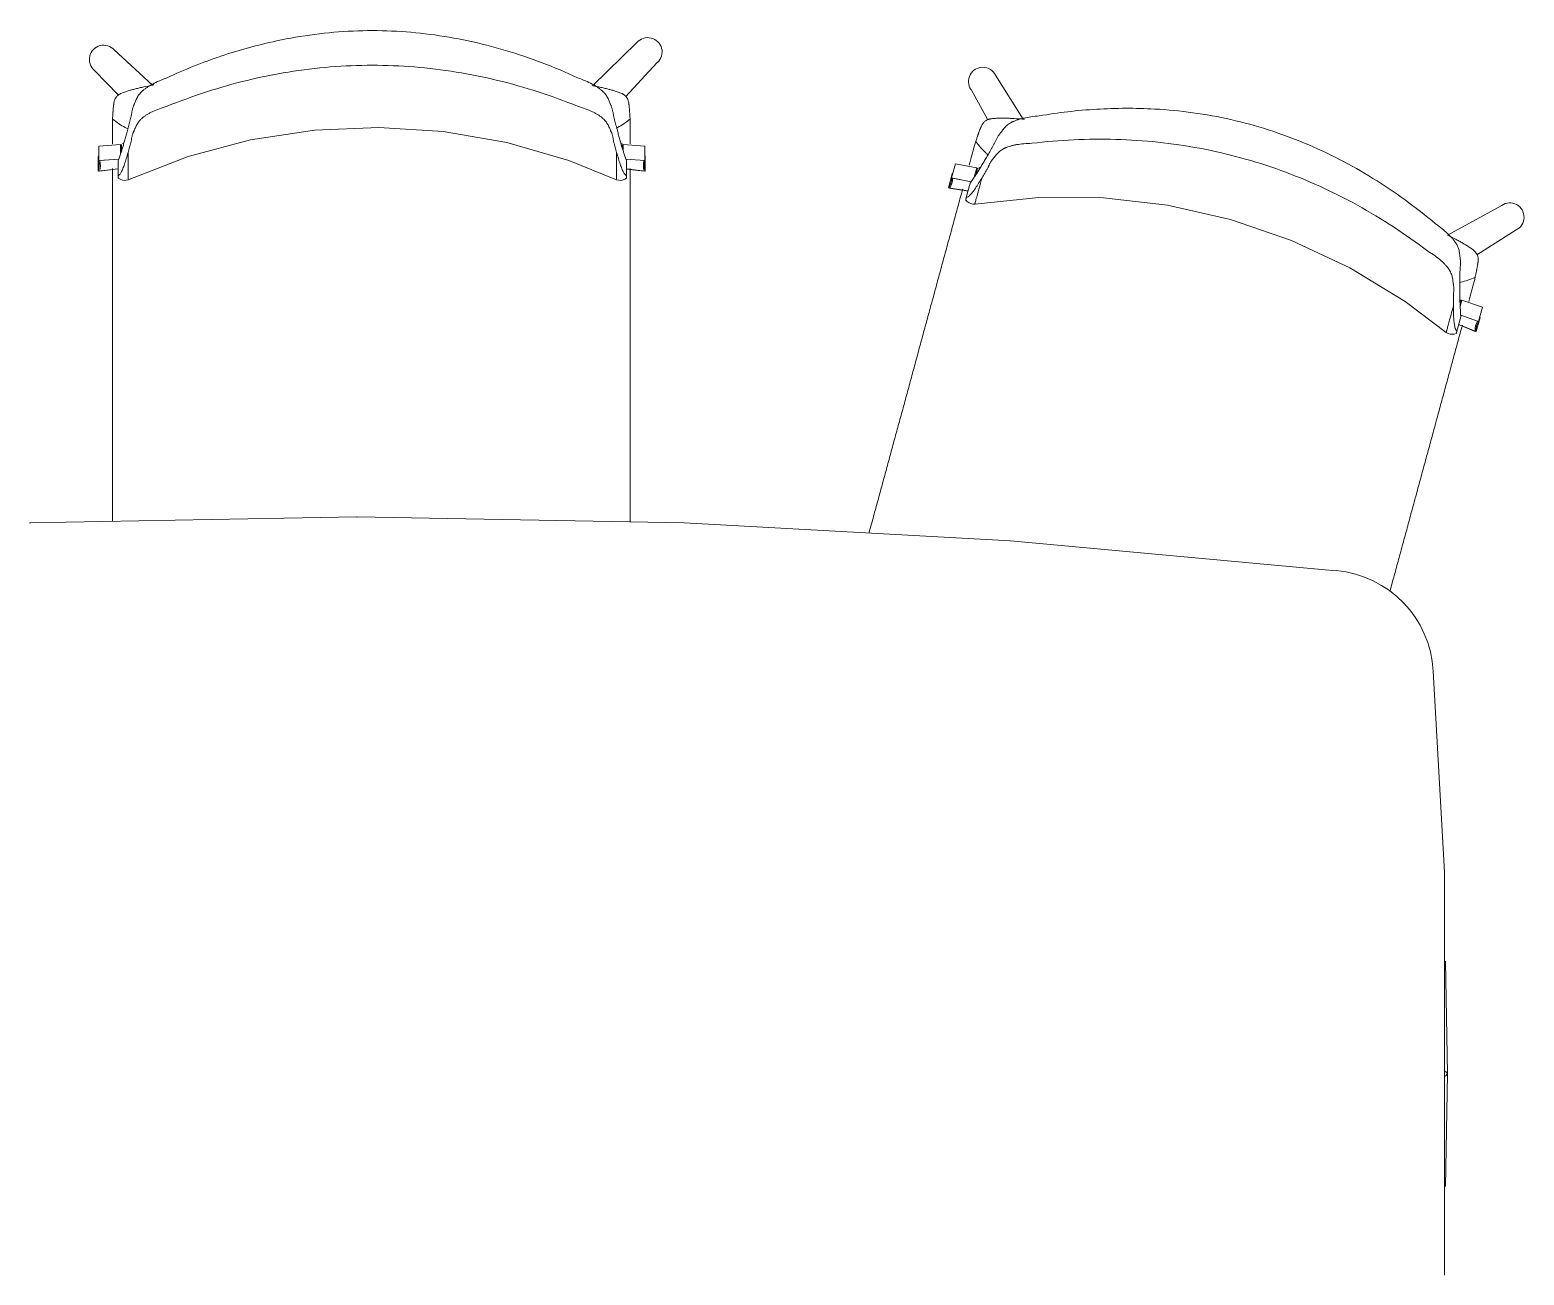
# Model space of a CAD drawing. Header units: millimetres. Extents: x 90978 to 295199, y -4084 to 97293.
# Drawn here: x 180952 to 182321, y 21250 to 22391 of the extents above; entities that cross this region are included whole.
import ezdxf

# ---------------------------------------------------------------- set-up
doc = ezdxf.new("R2010")
doc.units = ezdxf.units.MM
doc.header["$MEASUREMENT"] = 0
doc.layers.get('0').update_dxf_attribs({"linetype": 'CONTINUOUS'})
for name, color, linetype, lineweight in [('A-DETL-THIN', 8, 'CONTINUOUS', 9), ('G-IMPT', 8, 'CONTINUOUS', 9), ('I-FURN', 8, 'CONTINUOUS', 9)]:
    doc.layers.add(name, color=color, linetype=linetype, lineweight=lineweight)

# ---------------------------------------------------------------- blocks, each defined once
blk = doc.blocks.new('Synergy Type 3 - Desk Type 3_dwg_Family - 580997-310579-_3D_-768211-Level 0')
at = {"layer": 'G-IMPT'}
for p, q in [((-354.2, 2138.6), (-251.1, 2140.5)), ((-251.1, 2140.5), (-253.4, 2138.6)), ((-251.1, 2140.5), (-147.9, 2138.6)), ((-251.1, 2140.5), (-248.7, 2138.6)), ((-761.1, 1140.5), (-761, 1142)), ((-755.6, 842.3), (-755.6, 840.8))]:
    blk.add_line(p, q, dxfattribs=at)

msp = doc.modelspace()

# ---------------------------------------------------------------- linework, layer by layer
at = {"layer": 'A-DETL-THIN'}
for p, q in [((181251.3, 21945), (180951.6, 21939.5)), ((181551.1, 21939.5), (181251.3, 21945)), ((181850.4, 21923.1), (181551.1, 21939.5)), ((182148.9, 21895.8), (181850.4, 21923.1)), ((182247.9, 21619.5), (182237.7, 21803.8)), ((182247.9, 21250.5), (182247.9, 21619.5))]:
    msp.add_line(p, q, dxfattribs=at)
msp.add_arc((182140, 21798.4), 97.9, 3.1643, 84.7818, dxfattribs=at)
at = {"layer": 'I-FURN'}
for p, q in [((181507.9, 22379.5), (181467.2, 22340.1)), ((181064, 22340.6), (181028.9, 22372.8)), ((181010.7, 22354.1), (181032.8, 22331.3)), ((181497.6, 22329.8), (181526.6, 22361.3)), ((181862, 22309.4), (181836.6, 22349.7)), ((181814.1, 22336.5), (181829.5, 22308.7)), ((181153.8, 22290.4), (181212.3, 22299.3)), ((181212.3, 22299.3), (181271.4, 22301.9)), ((181271.4, 22301.9), (181330.4, 22298.1)), ((181330.4, 22298.1), (181388.6, 22287.9)), ((181014.7, 22284.8), (181034.6, 22286.2)), ((181014.7, 22271.5), (181014.7, 22284.8)), ((181034.6, 22286.2), (181034.6, 22277.4)), ((181035.5, 22286.2), (181035.5, 22280.3)), ((181096.7, 22275.2), (181153.8, 22290.4)), ((181388.6, 22287.9), (181445.4, 22271.4)), ((181494.5, 22283.2), (181494.5, 22286.2)), ((181495.4, 22286.2), (181515.3, 22284.8)), ((181495.4, 22280.3), (181495.4, 22286.2)), ((181515.3, 22284.8), (181515.3, 22271.5)), ((181014.3, 22275.1), (181014.3, 22261.8)), ((181033, 22272.8), (181014.7, 22271.5)), ((181033, 22272.7), (181015.6, 22271.5)), ((181032.5, 22271.2), (181032.5, 22257.6)), ((181041.6, 22253.9), (181096.7, 22275.2)), ((181445.4, 22271.4), (181489.3, 22253.9)), ((181515.3, 22271.5), (181497.9, 22272.7)), ((181498.5, 22271.2), (181498.5, 22257.6)), ((181515.6, 22261.8), (181515.6, 22275.1)), ((181796.3, 22255.7), (181799.8, 22268.6)), ((181799.8, 22268.6), (181819.3, 22264.7)), ((181014.3, 22261.8), (181032.5, 22264)), ((181015.3, 22261.8), (181032.5, 22263.8)), ((181034.2, 22254.3), (181032.5, 22255.5)), ((181036.4, 22253.5), (181034.2, 22254.3)), ((181037.9, 22253.3), (181036.4, 22253.5)), ((181039.8, 22253.4), (181037.9, 22253.3)), ((181041.6, 22253.9), (181039.8, 22253.4)), ((181489.3, 22253.9), (181491.2, 22253.4)), ((181491.2, 22253.4), (181493, 22253.3)), ((181493, 22253.3), (181494.5, 22253.5)), ((181494.5, 22253.5), (181496.7, 22254.3)), ((181496.7, 22254.3), (181498.5, 22255.5)), ((181498.5, 22263.8), (181515.6, 22261.8)), ((181498.5, 22263.7), (181514.7, 22261.8)), ((181796.9, 22259.3), (181793.4, 22246.4)), ((181814.3, 22252.1), (181796.3, 22255.7)), ((181814.2, 22252), (181797.2, 22255.5)), ((181819.3, 22264.7), (181817, 22256.2)), ((181820.2, 22264.4), (181818.7, 22258.7)), ((181793.4, 22246.4), (181811.4, 22243.8)), ((181794.3, 22246.2), (181811.4, 22243.6)), ((181813.4, 22250.8), (181809.8, 22237.6)), ((181810.6, 22234), (181809.2, 22235.6)), ((181812.5, 22232.7), (181810.6, 22234)), ((181813.9, 22232.1), (181812.5, 22232.7)), ((181815.7, 22231.7), (181813.9, 22232.1)), ((181817.6, 22231.7), (181815.7, 22231.7)), ((181817.6, 22231.7), (181876.4, 22237.8)), ((181876.4, 22237.8), (181935.5, 22237.4)), ((181935.5, 22237.4), (181994.2, 22230.7)), ((181994.2, 22230.7), (182051.9, 22217.6)), ((182300.5, 22230.4), (182250.9, 22203)), ((182051.9, 22217.6), (182107.9, 22198.4)), ((182107.9, 22198.4), (182161.4, 22173.3)), ((182277.6, 22185.1), (182313.8, 22207.9)), ((182161.4, 22173.3), (182211.9, 22142.5)), ((182262.3, 22141), (182263.1, 22143.9)), ((182262.4, 22137.9), (182264, 22143.6)), ((182264, 22143.6), (182282.8, 22137.1)), ((182211.9, 22142.5), (182249.7, 22114.1)), ((182279.3, 22124.2), (182262.9, 22129.9)), ((182282.8, 22137.1), (182279.3, 22124.2)), ((182263, 22128.4), (182259.4, 22115.2)), ((182261, 22121.3), (182277.1, 22114.8)), ((182261, 22121.2), (182276.2, 22115)), ((182277.1, 22114.8), (182280.6, 22127.6)), ((182249.7, 22114.1), (182251.3, 22113.2)), ((182251.3, 22113.2), (182253.1, 22112.6)), ((182253.1, 22112.6), (182254.6, 22112.4)), ((182254.6, 22112.4), (182256.8, 22112.5)), ((182256.8, 22112.5), (182258.9, 22113.2))]:
    msp.add_line(p, q, dxfattribs=at)
for centre, start, end in [((181019.2, 22364.1), 41.9896, 229.6059), ((181517.9, 22371), 311.9662, 139.5824), ((181824.9, 22343.9), 26.7636, 214.3798), ((182307.9, 22219.6), 296.7401, 124.3564)]:
    msp.add_arc(centre, 13.1, start, end, dxfattribs=at)
for centre, major_axis, start_param, end_param in [((180997.8, 22280.5), (-17.4, 0), 2.819103, 2.902745), ((180997.8, 22267.2), (-17.4, 0), 2.819103, 3.398599), ((180998.8, 22267.1), (-17.4, 0), 2.819103, 3.398599), ((181531.2, 22267.2), (-17.4, 0), 6.026179, 6.605675), ((181532.1, 22267.1), (-17.4, 0), 6.026179, 6.605675), ((181532.1, 22280.5), (-17.4, 0), 0.238848, 0.322489), ((181778.9, 22256), (-16.8, 4.6), 2.819103, 3.398599), ((181779.8, 22255.7), (-16.8, 4.6), 2.819103, 3.398599), ((181782.4, 22268.8), (-16.8, 4.6), 2.819103, 2.902745), ((182293.5, 22115.9), (-16.8, 4.6), 6.026179, 6.605675), ((182294.4, 22115.6), (-16.8, 4.6), 6.026179, 6.605675), ((182297.9, 22128.5), (-16.8, 4.6), 0.238848, 0.322489)]:
    msp.add_ellipse(centre, major_axis=major_axis, ratio=0.978487, start_param=start_param, end_param=end_param, dxfattribs=at)
for points, knots in [([(181077.3, 22347.3), (181093.4, 22354.8), (181126.2, 22368), (181183.2, 22383.7), (181247.7, 22392.2), (181318.6, 22389.1), (181376.4, 22376.6), (181421.2, 22361.5), (181442.9, 22352.3), (181453.6, 22347.3)], [-1, -1, -1, -1, -0.863636, -0.727273, -0.545455, -0.363636, -0.181818, -0.090909, 0, 0, 0, 0]), ([(181453.6, 22321.2), (181441.7, 22326.1), (181417.5, 22334.9), (181367.9, 22349), (181304.2, 22359.3), (181226.7, 22359.3), (181163, 22349), (181113.4, 22334.9), (181089.3, 22326.1), (181077.3, 22321.2)], [-1, -1, -1, -1, -0.9, -0.8, -0.6, -0.4, -0.2, -0.1, 0, 0, 0, 0]), ([(181027.4, 22309.5), (181027.4, 22310.6), (181027.5, 22312.3), (181027.7, 22314.2), (181027.7, 22315.3), (181027.8, 22316.2), (181027.8, 22317), (181027.9, 22318), (181028, 22319.2), (181028.1, 22320.4), (181028.2, 22321.3), (181028.3, 22321.8), (181028.3, 22322.2), (181028.4, 22322.6), (181028.4, 22323.1), (181028.6, 22324), (181028.8, 22325.2), (181029.1, 22326.5), (181029.5, 22327.8), (181030.2, 22329), (181031.1, 22330.2), (181032, 22331.1), (181032.9, 22331.7), (181033.6, 22332.2), (181034.3, 22332.6), (181035.3, 22333.1), (181036.6, 22333.6), (181038.3, 22334.3), (181040, 22334.9), (181041.8, 22335.4), (181043.4, 22335.9), (181044.9, 22336.3), (181046.6, 22336.7), (181048.4, 22337.2), (181050.9, 22337.8), (181055.3, 22338.8), (181059.1, 22339.6), (181061.4, 22340.1)], [0, 0, 0, 0, 0.0625, 0.09375, 0.109375, 0.125, 0.140625, 0.15625, 0.1875, 0.21875, 0.234375, 0.242188, 0.25, 0.257812, 0.265625, 0.28125, 0.3125, 0.34375, 0.375, 0.40625, 0.4375, 0.46875, 0.484375, 0.5, 0.515625, 0.53125, 0.5625, 0.59375, 0.625, 0.65625, 0.6875, 0.71875, 0.75, 0.78125, 0.8125, 0.875, 1, 1, 1, 1]), ([(181034.9, 22278.4), (181035.6, 22280.2), (181036.6, 22283.5), (181038.1, 22288.5), (181039.2, 22292.6), (181040.4, 22296.8), (181041.5, 22301.3), (181042.6, 22305.4), (181043.5, 22308.7), (181044.1, 22310.9), (181044.5, 22312.6), (181044.8, 22314.3), (181045, 22315.9), (181045.4, 22317.7), (181045.7, 22319), (181046.1, 22320.2), (181046.4, 22321.1), (181046.6, 22321.5), (181046.8, 22321.9), (181046.9, 22322.3), (181047.1, 22322.8), (181047.5, 22323.7), (181048, 22325.1), (181048.7, 22326.7), (181049.5, 22328.4), (181050.4, 22330.1), (181051.5, 22331.8), (181052.7, 22333.3), (181053.6, 22334.2), (181054.2, 22334.8), (181054.7, 22335.2), (181055.1, 22335.6), (181055.8, 22336.2), (181057, 22337.1), (181058.9, 22338.5), (181061.4, 22340.1), (181065, 22342.1), (181070.1, 22344.6), (181074.8, 22346.4), (181077.3, 22347.3)], [0, 0, 0, 0, 0.142857, 0.214286, 0.285714, 0.357143, 0.428571, 0.5, 0.535714, 0.571429, 0.589286, 0.607143, 0.642857, 0.660714, 0.678571, 0.696429, 0.705357, 0.709821, 0.714286, 0.71875, 0.723214, 0.732143, 0.75, 0.767857, 0.785714, 0.803571, 0.821429, 0.839286, 0.848214, 0.852679, 0.857143, 0.861607, 0.866071, 0.875, 0.892857, 0.910714, 0.928571, 0.964286, 1, 1, 1, 1]), ([(181453.6, 22347.3), (181456.1, 22346.4), (181460.9, 22344.6), (181466, 22342.1), (181469.6, 22340.1), (181472, 22338.5), (181473.9, 22337.1), (181475.1, 22336.2), (181475.8, 22335.6), (181476.3, 22335.2), (181476.7, 22334.8), (181477.3, 22334.2), (181478.3, 22333.3), (181479.4, 22331.8), (181480.5, 22330.1), (181481.5, 22328.4), (181482.2, 22326.7), (181482.9, 22325.1), (181483.4, 22323.7), (181483.8, 22322.8), (181484, 22322.3), (181484.2, 22321.9), (181484.3, 22321.5), (181484.5, 22321.1), (181484.8, 22320.2), (181485.2, 22319), (181485.5, 22317.7), (181485.9, 22315.9), (181486.2, 22314.3), (181486.5, 22312.6), (181486.8, 22311.3), (181487.1, 22310), (181487.5, 22308.3), (181488.3, 22305.4), (181489.4, 22301.3), (181490.6, 22296.8), (181491.7, 22292.6), (181492.8, 22288.5), (181493.9, 22284.7), (181495, 22281.3), (181495.7, 22279.3), (181496, 22278.4)], [0, 0, 0, 0, 0.035714, 0.071429, 0.089286, 0.107143, 0.125, 0.133929, 0.138393, 0.142857, 0.147321, 0.151786, 0.160714, 0.178571, 0.196429, 0.214286, 0.232143, 0.25, 0.267857, 0.276786, 0.28125, 0.285714, 0.290179, 0.294643, 0.303571, 0.321429, 0.339286, 0.357143, 0.392857, 0.410714, 0.428571, 0.446429, 0.464286, 0.5, 0.571429, 0.642857, 0.714286, 0.785714, 0.857143, 0.928571, 1, 1, 1, 1]), ([(181467.6, 22340.1), (181469.9, 22339.6), (181473.7, 22338.8), (181478.1, 22337.8), (181480.6, 22337.2), (181482.4, 22336.7), (181484.1, 22336.3), (181485.7, 22335.9), (181487.2, 22335.4), (181489, 22334.9), (181490.8, 22334.3), (181492.4, 22333.6), (181493.8, 22333.1), (181494.7, 22332.6), (181495.4, 22332.2), (181496.1, 22331.7), (181497, 22331.1), (181497.9, 22330.2), (181498.8, 22329), (181499.5, 22327.8), (181499.9, 22326.5), (181500.2, 22325.2), (181500.5, 22324), (181500.6, 22323.1), (181500.7, 22322.6), (181500.7, 22322.2), (181500.8, 22321.8), (181500.8, 22321.3), (181500.9, 22320.4), (181501, 22319.2), (181501.1, 22318), (181501.2, 22317), (181501.2, 22316.2), (181501.3, 22315.3), (181501.4, 22314.2), (181501.5, 22312.3), (181501.6, 22310.6), (181501.6, 22309.5)], [0, 0, 0, 0, 0.125, 0.1875, 0.21875, 0.25, 0.28125, 0.3125, 0.34375, 0.375, 0.40625, 0.4375, 0.46875, 0.484375, 0.5, 0.515625, 0.53125, 0.5625, 0.59375, 0.625, 0.65625, 0.6875, 0.71875, 0.734375, 0.742188, 0.75, 0.757812, 0.765625, 0.78125, 0.8125, 0.84375, 0.859375, 0.875, 0.890625, 0.90625, 0.9375, 1, 1, 1, 1]), ([(181027.4, 22309.5), (181029.3, 22308), (181033.1, 22305.1), (181037.8, 22302.3), (181040.6, 22300.9), (181041.5, 22300.5)], [0, 0, 0, 0, 0.02777778, 0.05555556, 0.06747035, 0.06747035, 0.06747035, 0.06747035]), ([(181077.3, 22321.2), (181074.8, 22320.5), (181070.2, 22319), (181065.1, 22316.9), (181061.5, 22315.1), (181059.1, 22313.7), (181057.2, 22312.5), (181056, 22311.6), (181055.3, 22311.1), (181054.9, 22310.7), (181054.4, 22310.3), (181053.8, 22309.8), (181052.8, 22308.9), (181051.6, 22307.5), (181050.4, 22305.8), (181049.5, 22304.1), (181048.6, 22302.4), (181047.9, 22300.7), (181047.4, 22299.5), (181047, 22298.6), (181046.8, 22298.1), (181046.6, 22297.8), (181046.5, 22297.4), (181046.3, 22297), (181045.9, 22296.2), (181045.6, 22295.2), (181045.3, 22294), (181045, 22292.5), (181044.7, 22291.1), (181044.5, 22289.6), (181044.2, 22288.4), (181043.9, 22287.2), (181043.4, 22285.6), (181042.7, 22282.8), (181042, 22280.5), (181041.6, 22278.9)], [0, 0, 0, 0, 0.0625, 0.125, 0.15625, 0.1875, 0.21875, 0.234375, 0.242188, 0.25, 0.257812, 0.265625, 0.28125, 0.3125, 0.34375, 0.375, 0.40625, 0.4375, 0.46875, 0.484375, 0.492188, 0.5, 0.507812, 0.515625, 0.53125, 0.5625, 0.59375, 0.625, 0.6875, 0.71875, 0.75, 0.78125, 0.8125, 0.875, 1, 1, 1, 1]), ([(181489.3, 22278.9), (181488.9, 22280.5), (181488.2, 22282.8), (181487.5, 22285.6), (181487.1, 22287.2), (181486.7, 22288.4), (181486.5, 22289.6), (181486.2, 22291.1), (181486, 22292.5), (181485.6, 22294), (181485.3, 22295.2), (181485, 22296.2), (181484.7, 22297), (181484.5, 22297.4), (181484.3, 22297.8), (181484.1, 22298.1), (181483.9, 22298.6), (181483.5, 22299.5), (181483, 22300.7), (181482.3, 22302.4), (181481.5, 22304.1), (181480.5, 22305.8), (181479.3, 22307.5), (181478.1, 22308.9), (181477.1, 22309.8), (181476.5, 22310.3), (181476.1, 22310.7), (181475.6, 22311.1), (181474.9, 22311.6), (181473.7, 22312.5), (181471.8, 22313.7), (181469.4, 22315.1), (181465.8, 22316.9), (181460.7, 22319), (181456.1, 22320.5), (181453.6, 22321.2)], [0, 0, 0, 0, 0.125, 0.1875, 0.21875, 0.25, 0.28125, 0.3125, 0.375, 0.40625, 0.4375, 0.46875, 0.484375, 0.492188, 0.5, 0.507812, 0.515625, 0.53125, 0.5625, 0.59375, 0.625, 0.65625, 0.6875, 0.71875, 0.734375, 0.742188, 0.75, 0.757812, 0.765625, 0.78125, 0.8125, 0.84375, 0.875, 0.9375, 1, 1, 1, 1]), ([(181489, 22301.2), (181489.3, 22301.4), (181491.7, 22302.6), (181496, 22305.1), (181499.8, 22308), (181501.6, 22309.5)], [0.93933321, 0.93933321, 0.93933321, 0.93933321, 0.94444444, 0.97222222, 1, 1, 1, 1]), ([(181817.6, 22257), (181818.7, 22258.7), (181820.6, 22261.5), (181823.3, 22266), (181825.5, 22269.6), (181827.7, 22273.4), (181830, 22277.4), (181832.1, 22281.1), (181833.8, 22284.1), (181834.9, 22286), (181835.8, 22287.5), (181836.5, 22289.1), (181837.2, 22290.6), (181838, 22292.2), (181838.7, 22293.4), (181839.4, 22294.5), (181839.9, 22295.2), (181840.2, 22295.6), (181840.5, 22296), (181840.7, 22296.3), (181841.1, 22296.7), (181841.7, 22297.5), (181842.5, 22298.6), (181843.6, 22300.1), (181844.8, 22301.5), (181846.1, 22302.9), (181847.6, 22304.3), (181849.1, 22305.3), (181850.3, 22306), (181851, 22306.4), (181851.6, 22306.7), (181852.2, 22307), (181852.9, 22307.3), (181854.3, 22307.9), (181856.5, 22308.7), (181859.3, 22309.6), (181863.3, 22310.6), (181868.9, 22311.7), (181874, 22312.2), (181876.6, 22312.4)], [0, 0, 0, 0, 0.142857, 0.214286, 0.285714, 0.357143, 0.428571, 0.5, 0.535714, 0.571429, 0.589286, 0.607143, 0.642857, 0.660714, 0.678571, 0.696429, 0.705357, 0.709821, 0.714286, 0.71875, 0.723214, 0.732143, 0.75, 0.767857, 0.785714, 0.803571, 0.821429, 0.839286, 0.848214, 0.852679, 0.857143, 0.861607, 0.866071, 0.875, 0.892857, 0.910714, 0.928571, 0.964286, 1, 1, 1, 1]), ([(181818.5, 22289.1), (181818.9, 22290.1), (181819.4, 22291.7), (181820, 22293.5), (181820.4, 22294.6), (181820.6, 22295.4), (181820.9, 22296.1), (181821.2, 22297.1), (181821.6, 22298.2), (181822.1, 22299.4), (181822.4, 22300.2), (181822.6, 22300.7), (181822.7, 22301.1), (181822.9, 22301.4), (181823.1, 22301.9), (181823.5, 22302.7), (181824, 22303.8), (181824.7, 22305), (181825.4, 22306.1), (181826.3, 22307.1), (181827.5, 22308), (181828.7, 22308.7), (181829.7, 22309.1), (181830.5, 22309.3), (181831.2, 22309.5), (181832.3, 22309.7), (181833.7, 22309.9), (181835.5, 22310.1), (181837.4, 22310.2), (181839.2, 22310.3), (181840.9, 22310.3), (181842.5, 22310.3), (181844.2, 22310.3), (181846.1, 22310.3), (181848.6, 22310.2), (181853.2, 22310), (181857, 22309.8), (181859.4, 22309.7)], [0, 0, 0, 0, 0.0625, 0.09375, 0.109375, 0.125, 0.140625, 0.15625, 0.1875, 0.21875, 0.234375, 0.242188, 0.25, 0.257812, 0.265625, 0.28125, 0.3125, 0.34375, 0.375, 0.40625, 0.4375, 0.46875, 0.484375, 0.5, 0.515625, 0.53125, 0.5625, 0.59375, 0.625, 0.65625, 0.6875, 0.71875, 0.75, 0.78125, 0.8125, 0.875, 1, 1, 1, 1]), ([(181876.6, 22312.4), (181894.1, 22315.4), (181929.2, 22319.5), (181988.3, 22319.8), (182052.8, 22311), (182120.4, 22289.4), (182172.9, 22262.1), (182212.1, 22235.8), (182230.7, 22221.2), (182239.7, 22213.6)], [-1, -1, -1, -1, -0.863636, -0.727273, -0.545455, -0.363636, -0.181818, -0.090909, 0, 0, 0, 0]), ([(181818.5, 22289.1), (181819.9, 22287.1), (181822.8, 22283.3), (181826.6, 22279.4), (181829, 22277.3), (181829.7, 22276.8)], [0, 0, 0, 0, 0.02777778, 0.05555556, 0.06696683, 0.06696683, 0.06696683, 0.06696683]), ([(181869.8, 22287.3), (181867.2, 22287.2), (181862.3, 22287), (181856.9, 22286.3), (181852.9, 22285.5), (181850.2, 22284.8), (181848.1, 22284.1), (181846.7, 22283.6), (181845.9, 22283.3), (181845.3, 22283), (181844.8, 22282.8), (181844.1, 22282.4), (181842.9, 22281.8), (181841.4, 22280.7), (181839.8, 22279.4), (181838.4, 22278), (181837.2, 22276.6), (181836, 22275.2), (181835.2, 22274.1), (181834.6, 22273.4), (181834.2, 22273), (181834, 22272.7), (181833.7, 22272.4), (181833.4, 22272), (181832.9, 22271.3), (181832.3, 22270.4), (181831.7, 22269.4), (181831, 22268), (181830.4, 22266.7), (181829.8, 22265.3), (181829.2, 22264.3), (181828.6, 22263.2), (181827.7, 22261.8), (181826.3, 22259.3), (181825, 22257.2), (181824.2, 22255.8)], [0, 0, 0, 0, 0.0625, 0.125, 0.15625, 0.1875, 0.21875, 0.234375, 0.242188, 0.25, 0.257812, 0.265625, 0.28125, 0.3125, 0.34375, 0.375, 0.40625, 0.4375, 0.46875, 0.484375, 0.492188, 0.5, 0.507812, 0.515625, 0.53125, 0.5625, 0.59375, 0.625, 0.6875, 0.71875, 0.75, 0.78125, 0.8125, 0.875, 1, 1, 1, 1]), ([(182232.8, 22188.4), (182222.6, 22196.3), (182201.6, 22211.1), (182157.4, 22237.7), (182098.7, 22264.4), (182023.9, 22284.8), (181959.7, 22291.5), (181908.2, 22291), (181882.6, 22288.8), (181869.8, 22287.3)], [-1, -1, -1, -1, -0.9, -0.8, -0.6, -0.4, -0.2, -0.1, 0, 0, 0, 0]), ([(181041.6, 22254.6), (181041.6, 22254.9), (181041.6, 22255.5), (181041.6, 22257.5), (181041.6, 22261.4), (181041.6, 22268.6), (181041.6, 22275.1), (181041.6, 22278.9)], [0.4444444, 0.4444444, 0.4444444, 0.4444444, 0.5138889, 0.5833333, 0.7222222, 0.8611111, 1, 1, 1, 1]), ([(181489.3, 22278.9), (181489.3, 22275.9), (181489.3, 22270.5), (181489.3, 22264.1), (181489.3, 22259.4), (181489.3, 22256.7), (181489.3, 22255.3), (181489.3, 22254.8), (181489.3, 22254.6)], [0, 0, 0, 0, 0.1111111, 0.2222222, 0.3333333, 0.4444444, 0.5, 0.5555556, 0.5555556, 0.5555556, 0.5555556]), ([(181027.2, 21941), (181027.2, 21942.7), (181027.2, 21949.4), (181027.2, 21960.9), (181027.2, 21975.6), (181027.2, 21990.4), (181027.2, 22005.6), (181027.2, 22021), (181027.2, 22036.1), (181027.2, 22048.7), (181027.2, 22058.8), (181027.2, 22066.4), (181027.2, 22074), (181027.2, 22084.1), (181027.2, 22096.4), (181027.2, 22108.8), (181027.2, 22118.7), (181027.2, 22126.3), (181027.2, 22133.9), (181027.2, 22143.9), (181027.2, 22156.3), (181027.2, 22168.8), (181027.2, 22178.9), (181027.2, 22186.6), (181027.2, 22194.2), (181027.2, 22204.3), (181027.2, 22216.8), (181027.2, 22231.8), (181027.2, 22247.3), (181027.2, 22258), (181027.2, 22263.6), (181027.2, 22264.1)], [-0.8699146, -0.8699146, -0.8699146, -0.8699146, -0.8571429, -0.8214286, -0.7857143, -0.75, -0.7142857, -0.6785714, -0.6428571, -0.6071429, -0.5892857, -0.5714286, -0.5535714, -0.5357143, -0.5, -0.4642857, -0.4464286, -0.4285714, -0.4107143, -0.3928571, -0.3571429, -0.3214286, -0.3035714, -0.2857143, -0.2678571, -0.25, -0.2142857, -0.1785714, -0.1428571, -0.1071429, -0.103964, -0.103964, -0.103964, -0.103964]), ([(181032.5, 22257.6), (181032.5, 22257), (181032.5, 22256.2), (181032.5, 22255.5), (181032.5, 22255.4), (181032.5, 22256.1), (181032.5, 22256.8), (181032.5, 22257.2)], [0, 0, 0, 0, 0.125, 0.25, 0.375, 0.5, 0.5837817, 0.5837817, 0.5837817, 0.5837817]), ([(181498.5, 22257.2), (181498.5, 22256.9), (181498.5, 22256.1), (181498.5, 22255.4), (181498.5, 22255.5), (181498.5, 22256.2), (181498.5, 22257), (181498.5, 22257.6)], [0.4171888, 0.4171888, 0.4171888, 0.4171888, 0.5, 0.625, 0.75, 0.875, 1, 1, 1, 1]), ([(181501.8, 22264.1), (181501.8, 22263.4), (181501.8, 22260.2), (181501.8, 22254.3), (181501.8, 22246.5), (181501.8, 22238.8), (181501.8, 22228.7), (181501.8, 22216.3), (181501.8, 22204.1), (181501.8, 22194.2), (181501.8, 22186.6), (181501.8, 22179), (181501.8, 22168.9), (181501.8, 22156.5), (181501.8, 22141.6), (181501.8, 22126.5), (181501.8, 22111.3), (181501.8, 22096.3), (181501.8, 22083.8), (181501.8, 22073.7), (181501.8, 22066.1), (181501.8, 22058.5), (181501.8, 22048.4), (181501.8, 22036), (181501.8, 22023.5), (181501.8, 22013.4), (181501.8, 22005.8), (181501.8, 21998.2), (181501.8, 21988.2), (181501.8, 21975.8), (181501.8, 21961.2), (181501.8, 21949.4), (181501.8, 21942.5), (181501.8, 21940.5)], [-0.8977274, -0.8977274, -0.8977274, -0.8977274, -0.8928571, -0.875, -0.8571429, -0.8392857, -0.8214286, -0.7857143, -0.75, -0.7321429, -0.7142857, -0.6964286, -0.6785714, -0.6428571, -0.6071429, -0.5714286, -0.5357143, -0.5, -0.4642857, -0.4464286, -0.4285714, -0.4107143, -0.3928571, -0.3571429, -0.3214286, -0.3035714, -0.2857143, -0.2678571, -0.25, -0.2142857, -0.1785714, -0.1428571, -0.1282246, -0.1282246, -0.1282246, -0.1282246]), ([(181817.6, 22231.7), (181817.6, 22231.7), (181817.6, 22231.9), (181817.8, 22232.4), (181818, 22233.2), (181818.5, 22235.2), (181819.6, 22238.9), (181821.5, 22245.9), (181823.2, 22252.2), (181824.2, 22255.8)], [0.3374293, 0.3374293, 0.3374293, 0.3374293, 0.3888889, 0.4444444, 0.5138889, 0.5833333, 0.7222222, 0.8611111, 1, 1, 1, 1]), ([(181822.9, 22265.3), (181822.4, 22265.2), (181821.4, 22264.9), (181820.6, 22264.5), (181820.2, 22264.3)], [-0.5281276, -0.5281276, -0.5281276, -0.5281276, -0.3333333, -0.1189454, -0.1189454, -0.1189454, -0.1189454]), ([(181720.6, 21930.3), (181721.4, 21933.1), (181723.4, 21940.6), (181726.8, 21952.8), (181730.6, 21966.9), (181734.5, 21981.2), (181738.5, 21995.9), (181742.5, 22010.7), (181746.5, 22025.3), (181749.8, 22037.4), (181752.5, 22047.2), (181754.5, 22054.6), (181756.5, 22061.9), (181759.1, 22071.6), (181762.4, 22083.5), (181765.6, 22095.4), (181768.2, 22105), (181770.2, 22112.3), (181772.2, 22119.7), (181774.8, 22129.3), (181778.1, 22141.3), (181781.4, 22153.3), (181784, 22163.1), (181786, 22170.5), (181788, 22177.9), (181790.7, 22187.6), (181794, 22199.6), (181797.9, 22214.2), (181802, 22229.1), (181804.8, 22239.4), (181806.3, 22244.8), (181806.4, 22245.3)], [-0.8779711, -0.8779711, -0.8779711, -0.8779711, -0.8571429, -0.8214286, -0.7857143, -0.75, -0.7142857, -0.6785714, -0.6428571, -0.6071429, -0.5892857, -0.5714286, -0.5535714, -0.5357143, -0.5, -0.4642857, -0.4464286, -0.4285714, -0.4107143, -0.3928571, -0.3571429, -0.3214286, -0.3035714, -0.2857143, -0.2678571, -0.25, -0.2142857, -0.1785714, -0.1428571, -0.1071429, -0.103964, -0.103964, -0.103964, -0.103964]), ([(181809.8, 22237.6), (181809.6, 22237.1), (181809.4, 22236.3), (181809.2, 22235.7), (181809.2, 22235.6), (181809.4, 22236.2), (181809.6, 22236.9), (181809.7, 22237.3)], [0, 0, 0, 0, 0.125, 0.25, 0.375, 0.5, 0.5837817, 0.5837817, 0.5837817, 0.5837817]), ([(182239.7, 22213.6), (182241.9, 22212.1), (182246, 22209.1), (182250.2, 22205.3), (182253.2, 22202.4), (182255.2, 22200.2), (182256.6, 22198.4), (182257.5, 22197.2), (182258, 22196.5), (182258.4, 22196), (182258.7, 22195.5), (182259.1, 22194.8), (182259.8, 22193.6), (182260.5, 22191.9), (182261.2, 22189.9), (182261.6, 22188), (182261.9, 22186.2), (182262.1, 22184.4), (182262.3, 22183), (182262.4, 22182), (182262.4, 22181.5), (182262.5, 22181.1), (182262.6, 22180.7), (182262.6, 22180.2), (182262.7, 22179.2), (182262.7, 22178), (182262.7, 22176.6), (182262.6, 22174.9), (182262.4, 22173.2), (182262.3, 22171.4), (182262.2, 22170.1), (182262.2, 22168.8), (182262.2, 22167), (182262.2, 22164), (182262.1, 22159.8), (182262.1, 22155.2), (182262.1, 22150.8), (182262.1, 22146.5), (182262.2, 22142.6), (182262.3, 22139.1), (182262.4, 22136.9), (182262.5, 22135.9)], [0, 0, 0, 0, 0.035714, 0.071429, 0.089286, 0.107143, 0.125, 0.133929, 0.138393, 0.142857, 0.147321, 0.151786, 0.160714, 0.178571, 0.196429, 0.214286, 0.232143, 0.25, 0.267857, 0.276786, 0.28125, 0.285714, 0.290179, 0.294643, 0.303571, 0.321429, 0.339286, 0.357143, 0.392857, 0.410714, 0.428571, 0.446429, 0.464286, 0.5, 0.571429, 0.642857, 0.714286, 0.785714, 0.857143, 0.928571, 1, 1, 1, 1]), ([(182251.3, 22203), (182253.4, 22201.9), (182256.8, 22200.1), (182260.9, 22198), (182263.1, 22196.8), (182264.7, 22195.8), (182266.2, 22195), (182267.6, 22194.2), (182269, 22193.3), (182270.6, 22192.3), (182272.1, 22191.3), (182273.6, 22190.2), (182274.7, 22189.3), (182275.5, 22188.6), (182276.1, 22188), (182276.6, 22187.4), (182277.3, 22186.5), (182278, 22185.4), (182278.5, 22184), (182278.8, 22182.7), (182278.9, 22181.4), (182278.9, 22180), (182278.8, 22178.8), (182278.7, 22177.9), (182278.6, 22177.4), (182278.5, 22177), (182278.5, 22176.6), (182278.4, 22176.1), (182278.3, 22175.2), (182278.1, 22174), (182277.8, 22172.8), (182277.6, 22171.8), (182277.5, 22171), (182277.3, 22170.2), (182277.1, 22169.1), (182276.7, 22167.2), (182276.3, 22165.6), (182276.1, 22164.5)], [0, 0, 0, 0, 0.125, 0.1875, 0.21875, 0.25, 0.28125, 0.3125, 0.34375, 0.375, 0.40625, 0.4375, 0.46875, 0.484375, 0.5, 0.515625, 0.53125, 0.5625, 0.59375, 0.625, 0.65625, 0.6875, 0.71875, 0.734375, 0.742188, 0.75, 0.757812, 0.765625, 0.78125, 0.8125, 0.84375, 0.859375, 0.875, 0.890625, 0.90625, 0.9375, 1, 1, 1, 1]), ([(182256.2, 22138.2), (182256.2, 22139.8), (182256.2, 22142.3), (182256.2, 22145.2), (182256.2, 22146.8), (182256.2, 22148.1), (182256.2, 22149.3), (182256.4, 22150.8), (182256.5, 22152.2), (182256.6, 22153.7), (182256.6, 22154.9), (182256.5, 22156), (182256.4, 22156.9), (182256.4, 22157.3), (182256.3, 22157.7), (182256.2, 22158.1), (182256.1, 22158.6), (182256, 22159.6), (182255.8, 22161), (182255.6, 22162.7), (182255.2, 22164.6), (182254.7, 22166.5), (182254, 22168.4), (182253.2, 22170.1), (182252.6, 22171.2), (182252.1, 22171.9), (182251.8, 22172.4), (182251.4, 22172.9), (182250.9, 22173.6), (182250, 22174.7), (182248.5, 22176.4), (182246.5, 22178.4), (182243.5, 22181.1), (182239.2, 22184.4), (182235.1, 22187.1), (182232.8, 22188.4)], [0, 0, 0, 0, 0.125, 0.1875, 0.21875, 0.25, 0.28125, 0.3125, 0.375, 0.40625, 0.4375, 0.46875, 0.484375, 0.492188, 0.5, 0.507812, 0.515625, 0.53125, 0.5625, 0.59375, 0.625, 0.65625, 0.6875, 0.71875, 0.734375, 0.742188, 0.75, 0.757812, 0.765625, 0.78125, 0.8125, 0.84375, 0.875, 0.9375, 1, 1, 1, 1]), ([(182261.7, 22159.8), (182262.1, 22159.9), (182264.7, 22160.4), (182269.5, 22161.8), (182273.9, 22163.5), (182276.1, 22164.5)], [0.93933321, 0.93933321, 0.93933321, 0.93933321, 0.94444444, 0.97222222, 1, 1, 1, 1]), ([(182256.2, 22138.2), (182255.4, 22135.3), (182254, 22130.1), (182252.3, 22124), (182251.1, 22119.4), (182250.4, 22116.8), (182250, 22115.4), (182249.8, 22114.7), (182249.7, 22114.3), (182249.7, 22114.1), (182249.7, 22114.1)], [0, 0, 0, 0, 0.1111111, 0.2222222, 0.3333333, 0.4444444, 0.5, 0.5555556, 0.6111111, 0.6625707, 0.6625707, 0.6625707, 0.6625707]), ([(182264.4, 22120.7), (182264.2, 22120), (182263.3, 22116.8), (182261.8, 22111.2), (182259.8, 22103.7), (182257.7, 22096.2), (182255.1, 22086.4), (182251.8, 22074.5), (182248.6, 22062.7), (182246, 22053.2), (182244, 22045.8), (182242, 22038.5), (182239.4, 22028.8), (182236.1, 22016.8), (182232.2, 22002.4), (182228.2, 21987.8), (182224.2, 21973.2), (182220.3, 21958.8), (182217, 21946.7), (182214.4, 21937), (182212.4, 21929.6), (182210.4, 21922.2), (182207.7, 21912.5), (182204.5, 21900.5), (182201.2, 21888.5), (182199, 21880.5), (182198.2, 21877.3), (182198, 21876.6)], [-0.8977274, -0.8977274, -0.8977274, -0.8977274, -0.8928571, -0.875, -0.8571429, -0.8392857, -0.8214286, -0.7857143, -0.75, -0.7321429, -0.7142857, -0.6964286, -0.6785714, -0.6428571, -0.6071429, -0.5714286, -0.5357143, -0.5, -0.4642857, -0.4464286, -0.4285714, -0.4107143, -0.3928571, -0.3571429, -0.3214286, -0.3035714, -0.2983492, -0.2983492, -0.2983492, -0.2983492]), ([(182259.3, 22114.9), (182259.2, 22114.5), (182259, 22113.8), (182258.8, 22113.2), (182258.9, 22113.3), (182259, 22113.9), (182259.3, 22114.7), (182259.4, 22115.2)], [0.4171888, 0.4171888, 0.4171888, 0.4171888, 0.5, 0.625, 0.75, 0.875, 1, 1, 1, 1])]:
    msp.add_open_spline(points, degree=3, knots=knots, dxfattribs=at)
for points in [[(181065.1, 22340.8), (181063.9, 22340.6), (181062.6, 22340.4), (181061.4, 22340.1)], [(181061.4, 22340.1), (181062.6, 22340.4), (181063.8, 22340.6), (181065, 22340.8)], [(181027.2, 22305.7), (181027.2, 22306.3), (181027.3, 22307.6), (181027.4, 22308.9), (181027.4, 22309.5)], [(181501.6, 22309.5), (181501.7, 22308.9), (181501.7, 22307.6), (181501.8, 22306.3), (181501.8, 22305.7)], [(181863.1, 22309.4), (181861.9, 22309.5), (181860.6, 22309.6), (181859.4, 22309.7)], [(181859.4, 22309.7), (181860.6, 22309.6), (181861.8, 22309.5), (181863, 22309.4)], [(181027.2, 22286.8), (181027.2, 22293.3), (181027.2, 22299.6), (181027.2, 22305.7)], [(181501.8, 22305.7), (181501.8, 22299.6), (181501.8, 22293.2), (181501.8, 22286.7)], [(181037.8, 22287.8), (181037.4, 22287.5), (181037, 22287.2), (181036.6, 22287)], [(181494.3, 22287), (181493.9, 22287.2), (181493.5, 22287.5), (181493.1, 22287.8)], [(181812.3, 22267.2), (181814.1, 22273.5), (181815.7, 22279.5), (181817.3, 22285.4)], [(181817.3, 22285.4), (181817.5, 22286), (181817.9, 22287.3), (181818.3, 22288.5), (181818.5, 22289.1)], [(181041.6, 22278.9), (181041, 22276.9), (181040, 22273), (181038.3, 22268.1), (181036.8, 22263.9), (181035.3, 22260.6), (181033.8, 22258.5), (181032.9, 22257.8), (181032.5, 22257.6)], [(181032.5, 22271.2), (181032.9, 22272.3), (181033.7, 22274.6), (181034.5, 22277), (181034.9, 22278.4)], [(181498.5, 22257.6), (181498, 22257.8), (181497.1, 22258.5), (181495.6, 22260.6), (181494.1, 22263.9), (181492.6, 22268.1), (181491, 22273), (181489.9, 22276.9), (181489.3, 22278.9)], [(181496, 22278.4), (181496.4, 22277), (181497.3, 22274.6), (181498.1, 22272.3), (181498.5, 22271.2)], [(181824.2, 22255.8), (181823.1, 22254), (181821.1, 22250.6), (181818.2, 22246.2), (181815.6, 22242.6), (181813.3, 22239.8), (181811.3, 22238.1), (181810.2, 22237.7), (181809.8, 22237.6)], [(181813.4, 22250.8), (181814, 22251.7), (181815.4, 22253.7), (181816.8, 22255.9), (181817.6, 22257)], [(182275.3, 22160.8), (182273.7, 22154.9), (182272, 22148.8), (182270.3, 22142.5)], [(182276.1, 22164.5), (182276, 22163.9), (182275.7, 22162.7), (182275.4, 22161.4), (182275.3, 22160.8)], [(182259.4, 22115.2), (182259, 22115.5), (182258.4, 22116.5), (182257.5, 22118.9), (182256.9, 22122.4), (182256.5, 22126.9), (182256.2, 22132.1), (182256.2, 22136.1), (182256.2, 22138.2)], [(182262.5, 22135.9), (182262.6, 22134.6), (182262.7, 22131.9), (182262.9, 22129.5), (182263, 22128.4)]]:
    msp.add_open_spline(points, degree=3, dxfattribs=at)

# ---------------------------------------------------------------- block references
at = {"rotation": 270.0000000000001}
msp.add_blockref('Synergy Type 3 - Desk Type 3_dwg_Family - 580997-310579-_3D_-768211-Level 0', (180110.3, 21183.9), dxfattribs=at)
msp.add_blockref('Synergy Type 3 - Desk Type 3_dwg_Family - 580997-310579-_3D_-768211-Level 0', (180110.3, 21183.9), dxfattribs=at)

doc.saveas('drawing.dxf')
